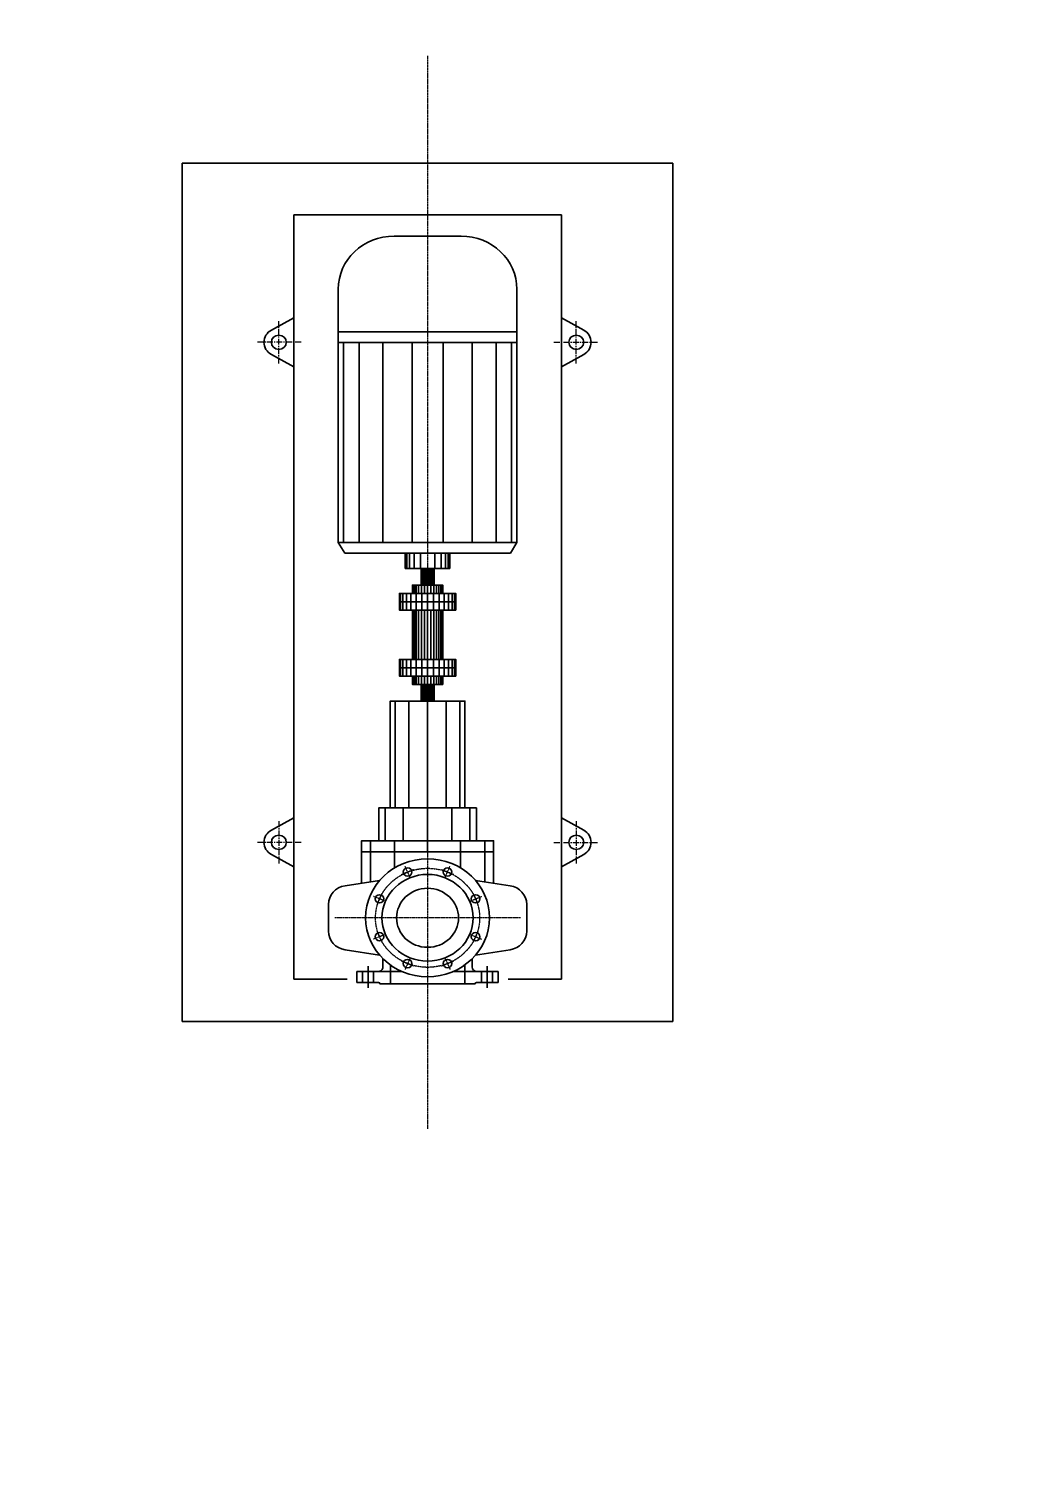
# Model space of a CAD drawing. Extents: x -12047294 to -5625356, y -1456591 to -622873.
# Drawn here: x -5764015 to -5761901, y -691948 to -688899 of the extents above; entities that cross this region are included whole.
import ezdxf

# ---------------------------------------------------------------- set-up
doc = ezdxf.new("R2010")
doc.units = 0
doc.header["$LTSCALE"] = 10
doc.header["$MEASUREMENT"] = 0
doc.linetypes.add('CENTER', pattern=[2, 1.25, -0.25, 0.25, -0.25])
doc.linetypes.add('DASHDOT', pattern=[1, 0.5, -0.25, 0, -0.25])
doc.layers.add('A-TEXTROOM-报建', color=210, linetype='Continuous')
doc.layers.add('M-W-EQUIP-MID', color=156, linetype='DASHDOT')
doc.layers.add('M-W-EQUIP', color=156, linetype='Continuous', lineweight=35)

# ---------------------------------------------------------------- blocks, each defined once
blk = doc.blocks.new('A$C735E4828')
at = {"layer": 'M-W-EQUIP'}
for p, q in [((-6909.8, -1635.4), (-7949.8, -1635.4)), ((-7949.8, -1635.4), (-7949.8, -3455.4)), ((-6909.8, -3455.4), (-6909.8, -1635.4)), ((-7713.5, -1745.4), (-7146.2, -1745.4)), ((-7713.5, -3365.4), (-7713.5, -1745.4)), ((-7146.2, -3365.4), (-7146.2, -1745.4)), ((-7500.8, -1790.4), (-7358.8, -1790.4)), ((-7619.1, -2015.6), (-7619.1, -1903)), ((-7240.5, -2015.6), (-7240.5, -1903)), ((-7760.7, -1989.4), (-7713.5, -1963.4)), ((-7098.9, -1989.4), (-7146.2, -1963.4)), ((-7240.5, -1993.1), (-7619.1, -1993.1)), ((-7760.7, -2041.3), (-7713.5, -2067.3)), ((-7240.5, -2015.6), (-7619.1, -2015.6)), ((-7619.1, -2015.6), (-7619.1, -2440)), ((-7607.9, -2440), (-7607.9, -2015.6)), ((-7575, -2440), (-7575, -2015.6)), ((-7524.6, -2440), (-7524.6, -2015.6)), ((-7462.7, -2440), (-7462.7, -2015.6)), ((-7396.9, -2440), (-7396.9, -2015.6)), ((-7335.1, -2440), (-7335.1, -2015.6)), ((-7284.7, -2440), (-7284.7, -2015.6)), ((-7251.8, -2440), (-7251.8, -2015.6)), ((-7240.5, -2440), (-7240.5, -2015.6)), ((-7098.9, -2041.3), (-7146.2, -2067.3)), ((-7619.1, -2440), (-7240.5, -2440)), ((-7619.1, -2440), (-7605.2, -2462.5)), ((-7605.2, -2462.5), (-7254.4, -2462.5)), ((-7477.1, -2494.7), (-7477.1, -2462.5)), ((-7473.8, -2494.7), (-7473.8, -2462.5)), ((-7468, -2494.7), (-7468, -2462.5)), ((-7458.5, -2494.7), (-7458.5, -2462.5)), ((-7444.9, -2494.7), (-7444.9, -2462.5)), ((-7414.7, -2494.7), (-7414.7, -2462.5)), ((-7401.1, -2494.7), (-7401.1, -2462.5)), ((-7391.7, -2494.7), (-7391.7, -2462.5)), ((-7385.8, -2494.7), (-7385.8, -2462.5)), ((-7382.5, -2494.7), (-7382.5, -2462.5)), ((-7240.5, -2440), (-7254.4, -2462.5)), ((-7382.5, -2494.7), (-7477.1, -2494.7)), ((-7760.7, -3049.4), (-7713.5, -3023.4)), ((-7098.9, -3049.4), (-7146.2, -3023.4)), ((-7760.7, -3101.3), (-7713.5, -3127.3)), ((-7569.8, -3095.4), (-7569.8, -3162.1)), ((-7551, -3095.4), (-7551, -3159.2)), ((-7499.8, -3095.4), (-7499.8, -3129.6)), ((-7359.8, -3095.4), (-7359.8, -3129.6)), ((-7308.6, -3095.4), (-7308.6, -3159.2)), ((-7289.8, -3095.4), (-7289.8, -3162.1)), ((-7098.9, -3101.3), (-7146.2, -3127.3)), ((-7531.4, -3156.2), (-7604.6, -3167.4)), ((-7328.2, -3156.2), (-7255, -3167.4)), ((-7639.9, -3206.9), (-7639.9, -3263.8)), ((-7639.9, -3206.9), (-7639.9, -3263.8)), ((-7219.7, -3206.9), (-7219.7, -3263.8)), ((-7531.4, -3314.5), (-7604.6, -3303.3)), ((-7524.4, -3339.4), (-7524.4, -3322.1)), ((-7335.3, -3339.4), (-7335.3, -3322.1)), ((-7328.2, -3314.5), (-7255, -3303.3)), ((-7579.5, -3349.4), (-7483.7, -3349.4)), ((-7579.5, -3372.4), (-7579.5, -3349.4)), ((-7567.4, -3372.4), (-7567.4, -3349.4)), ((-7555.9, -3383.9), (-7555.9, -3337.9)), ((-7544.3, -3372.4), (-7544.3, -3349.4)), ((-7508.6, -3375.4), (-7508.6, -3335.4)), ((-7376, -3349.4), (-7280.1, -3349.4)), ((-7351, -3375.4), (-7351, -3335.4)), ((-7315.3, -3372.4), (-7315.3, -3349.4)), ((-7303.8, -3383.9), (-7303.8, -3337.9)), ((-7292.2, -3372.4), (-7292.2, -3349.4)), ((-7280.1, -3372.4), (-7280.1, -3349.4)), ((-7713.5, -3365.4), (-7600.5, -3365.4)), ((-7579.5, -3372.4), (-7533.8, -3372.4)), ((-7530.7, -3375.4), (-7329, -3375.4)), ((-7325.8, -3372.4), (-7280.1, -3372.4)), ((-7259.1, -3365.4), (-7146.2, -3365.4)), ((-7949.8, -3455.4), (-6909.8, -3455.4))]:
    blk.add_line(p, q, dxfattribs=at)
for centre, major_axis, start_param, end_param in [((-7500.8, -1903), (-118.3, 0), -1.570796, 0), ((-7358.8, -1903), (-118.3, 0), 3.141593, 4.712389), ((-7745, -2015.4), (31.5, 0), 2.094395, 4.18879), ((-7745, -2015.4), (-15.8, 0), 3.141593, 9.424778), ((-7114.7, -2015.4), (-15.8, 0), 3.141593, 9.424778), ((-7114.7, -2015.4), (31.5, 0), -1.047198, 1.047198), ((-7745, -3075.4), (31.5, 0), 2.094395, 4.18879), ((-7745, -3075.4), (-15.8, 0), 3.141593, 9.424778), ((-7114.7, -3075.4), (31.5, 0), -1.047198, 1.047198), ((-7429.8, -3235.4), (-131.3, 0), 3.141593, 9.424778), ((-7472, -3138.3), (-9.19, 0), 3.141593, 9.424778), ((-7597.9, -3206.9), (-42, 0), -1.410876, 0), ((-7429.8, -3235.4), (-96.6, 0), 3.141593, 9.424778), ((-7261.7, -3206.9), (42, 0), 0, 1.410876), ((-7597.9, -3263.8), (42, 0), 3.141593, 4.552468), ((-7261.7, -3263.8), (-42, 0), 1.730717, 3.141593), ((-7472, -3332.4), (-9.19, 0), 3.141593, 9.424778), ((-7534.9, -3339.4), (-10.5, 0), 1.570796, 3.141593), ((-7324.8, -3339.4), (10.5, 0), 3.141593, 4.712389), ((-7533.8, -3375.4), (3.15, 0), 0, 1.570796), ((-7325.8, -3375.4), (-3.15, 0), -1.570796, 0)]:
    blk.add_ellipse(centre, major_axis=major_axis, ratio=0.951923, start_param=start_param, end_param=end_param, dxfattribs=at)
for centre, major_axis in [((-7114.7, -3075.4), (15.8, 0)), ((-7387.6, -3138.3), (9.19, 0)), ((-7429.8, -3235.4), (65.7, 0)), ((-7531.7, -3195.2), (9.19, 0)), ((-7327.9, -3195.2), (9.19, 0)), ((-7531.7, -3275.5), (9.19, 0)), ((-7327.9, -3275.5), (9.19, 0)), ((-7387.6, -3332.4), (9.19, 0))]:
    blk.add_ellipse(centre, major_axis=major_axis, ratio=0.951923, dxfattribs=at)
for points in [[(-7441.7, -2494.7), (-7441.7, -2530), (-7443.5, -2530), (-7443.5, -2494.7)], [(-7443.5, -2494.7), (-7443.5, -2530), (-7442.9, -2530), (-7442.9, -2494.7)], [(-7442.9, -2494.7), (-7442.9, -2530), (-7440, -2530), (-7440, -2494.7)], [(-7437.9, -2494.7), (-7437.9, -2530), (-7441.7, -2530), (-7441.7, -2494.7)], [(-7440, -2494.7), (-7440, -2530), (-7435.4, -2530), (-7435.4, -2494.7)], [(-7432.7, -2494.7), (-7432.7, -2530), (-7437.9, -2530), (-7437.9, -2494.7)], [(-7435.4, -2494.7), (-7435.4, -2530), (-7429.8, -2530), (-7429.8, -2494.7)], [(-7427, -2494.7), (-7427, -2530), (-7432.7, -2530), (-7432.7, -2494.7)], [(-7429.8, -2494.7), (-7429.8, -2530), (-7424.2, -2530), (-7424.2, -2494.7)], [(-7421.7, -2494.7), (-7421.7, -2530), (-7427, -2530), (-7427, -2494.7)], [(-7424.2, -2494.7), (-7424.2, -2530), (-7419.6, -2530), (-7419.6, -2494.7)], [(-7417.9, -2494.7), (-7417.9, -2530), (-7421.7, -2530), (-7421.7, -2494.7)], [(-7419.6, -2494.7), (-7419.6, -2530), (-7416.7, -2530), (-7416.7, -2494.7)], [(-7416.1, -2494.7), (-7416.1, -2530), (-7417.9, -2530), (-7417.9, -2494.7)], [(-7416.7, -2494.7), (-7416.7, -2530), (-7416.1, -2530), (-7416.1, -2494.7)], [(-7457.8, -2530), (-7457.8, -2547.7), (-7461.9, -2547.7), (-7461.9, -2530)], [(-7461.9, -2530), (-7461.9, -2547.7), (-7460.5, -2547.7), (-7460.5, -2530)], [(-7441.7, -2530), (-7457.8, -2530), (-7461.9, -2530), (-7443.5, -2530)], [(-7443.5, -2530), (-7461.9, -2530), (-7460.5, -2530), (-7442.9, -2530)], [(-7460.5, -2530), (-7460.5, -2547.7), (-7453.8, -2547.7), (-7453.8, -2530)], [(-7442.9, -2530), (-7460.5, -2530), (-7453.8, -2530), (-7440, -2530)], [(-7448.8, -2530), (-7448.8, -2547.7), (-7457.8, -2547.7), (-7457.8, -2530)], [(-7437.9, -2530), (-7448.8, -2530), (-7457.8, -2530), (-7441.7, -2530)], [(-7453.8, -2530), (-7453.8, -2547.7), (-7443, -2547.7), (-7443, -2530)], [(-7440, -2530), (-7453.8, -2530), (-7443, -2530), (-7435.4, -2530)], [(-7436.5, -2530), (-7436.5, -2547.7), (-7448.8, -2547.7), (-7448.8, -2530)], [(-7432.7, -2530), (-7436.5, -2530), (-7448.8, -2530), (-7437.9, -2530)], [(-7443, -2530), (-7443, -2547.7), (-7429.8, -2547.7), (-7429.8, -2530)], [(-7435.4, -2530), (-7443, -2530), (-7429.8, -2530)], [(-7427, -2530), (-7423.1, -2530), (-7436.5, -2530), (-7432.7, -2530)], [(-7423.1, -2530), (-7423.1, -2547.7), (-7436.5, -2547.7), (-7436.5, -2530)], [(-7429.8, -2530), (-7429.8, -2530), (-7416.7, -2530), (-7424.2, -2530)], [(-7429.8, -2530), (-7429.8, -2547.7), (-7416.7, -2547.7), (-7416.7, -2530)], [(-7421.7, -2530), (-7410.8, -2530), (-7423.1, -2530), (-7427, -2530)], [(-7424.2, -2530), (-7416.7, -2530), (-7405.8, -2530), (-7419.6, -2530)], [(-7410.8, -2530), (-7410.8, -2547.7), (-7423.1, -2547.7), (-7423.1, -2530)], [(-7417.9, -2530), (-7401.8, -2530), (-7410.8, -2530), (-7421.7, -2530)], [(-7419.6, -2530), (-7405.8, -2530), (-7399.1, -2530), (-7416.7, -2530)], [(-7416.1, -2530), (-7397.7, -2530), (-7401.8, -2530), (-7417.9, -2530)], [(-7416.7, -2530), (-7416.7, -2547.7), (-7405.8, -2547.7), (-7405.8, -2530)], [(-7416.7, -2530), (-7399.1, -2530), (-7397.7, -2530), (-7416.1, -2530)], [(-7401.8, -2530), (-7401.8, -2547.7), (-7410.8, -2547.7), (-7410.8, -2530)], [(-7405.8, -2530), (-7405.8, -2547.7), (-7399.1, -2547.7), (-7399.1, -2530)], [(-7397.7, -2530), (-7397.7, -2547.7), (-7401.8, -2547.7), (-7401.8, -2530)], [(-7399.1, -2530), (-7399.1, -2547.7), (-7397.7, -2547.7), (-7397.7, -2530)], [(-7457.8, -2547.7), (-7481.9, -2547.7), (-7489.6, -2547.7), (-7461.9, -2547.7)], [(-7461.9, -2547.7), (-7489.6, -2547.7), (-7487, -2547.7), (-7460.5, -2547.7)], [(-7489.6, -2547.7), (-7489.6, -2565.4), (-7487, -2565.4), (-7487, -2547.7)], [(-7481.9, -2547.7), (-7481.9, -2565.4), (-7489.6, -2565.4), (-7489.6, -2547.7)], [(-7460.5, -2547.7), (-7487, -2547.7), (-7474.5, -2547.7), (-7453.8, -2547.7)], [(-7487, -2547.7), (-7487, -2565.4), (-7474.5, -2565.4), (-7474.5, -2547.7)], [(-7465.2, -2547.7), (-7465.2, -2565.4), (-7481.9, -2565.4), (-7481.9, -2547.7)], [(-7448.8, -2547.7), (-7465.2, -2547.7), (-7481.9, -2547.7), (-7457.8, -2547.7)], [(-7453.8, -2547.7), (-7474.5, -2547.7), (-7454.3, -2547.7), (-7443, -2547.7)], [(-7474.5, -2547.7), (-7474.5, -2565.4), (-7454.3, -2565.4), (-7454.3, -2547.7)], [(-7436.5, -2547.7), (-7442.3, -2547.7), (-7465.2, -2547.7), (-7448.8, -2547.7)], [(-7442.3, -2547.7), (-7442.3, -2565.4), (-7465.2, -2565.4), (-7465.2, -2547.7)], [(-7443, -2547.7), (-7454.3, -2547.7), (-7429.8, -2547.7)], [(-7454.3, -2547.7), (-7454.3, -2565.4), (-7429.8, -2565.4), (-7429.8, -2547.7)], [(-7423.1, -2547.7), (-7417.3, -2547.7), (-7442.3, -2547.7), (-7436.5, -2547.7)], [(-7417.3, -2547.7), (-7417.3, -2565.4), (-7442.3, -2565.4), (-7442.3, -2547.7)], [(-7429.8, -2547.7), (-7429.8, -2547.7), (-7405.4, -2547.7), (-7416.7, -2547.7)], [(-7429.8, -2547.7), (-7429.8, -2565.4), (-7405.4, -2565.4), (-7405.4, -2547.7)], [(-7410.8, -2547.7), (-7394.5, -2547.7), (-7417.3, -2547.7), (-7423.1, -2547.7)], [(-7394.5, -2547.7), (-7394.5, -2565.4), (-7417.3, -2565.4), (-7417.3, -2547.7)], [(-7416.7, -2547.7), (-7405.4, -2547.7), (-7385.1, -2547.7), (-7405.8, -2547.7)], [(-7401.8, -2547.7), (-7377.7, -2547.7), (-7394.5, -2547.7), (-7410.8, -2547.7)], [(-7405.8, -2547.7), (-7385.1, -2547.7), (-7372.6, -2547.7), (-7399.1, -2547.7)], [(-7405.4, -2547.7), (-7405.4, -2565.4), (-7385.1, -2565.4), (-7385.1, -2547.7)], [(-7397.7, -2547.7), (-7370, -2547.7), (-7377.7, -2547.7), (-7401.8, -2547.7)], [(-7399.1, -2547.7), (-7372.6, -2547.7), (-7370, -2547.7), (-7397.7, -2547.7)], [(-7377.7, -2547.7), (-7377.7, -2565.4), (-7394.5, -2565.4), (-7394.5, -2547.7)], [(-7385.1, -2547.7), (-7385.1, -2565.4), (-7372.6, -2565.4), (-7372.6, -2547.7)], [(-7370, -2547.7), (-7370, -2565.4), (-7377.7, -2565.4), (-7377.7, -2547.7)], [(-7372.6, -2547.7), (-7372.6, -2565.4), (-7370, -2565.4), (-7370, -2547.7)], [(-7489.6, -2565.4), (-7489.6, -2583), (-7487, -2583), (-7487, -2565.4)], [(-7481.9, -2565.4), (-7481.9, -2583), (-7489.6, -2583), (-7489.6, -2565.4)], [(-7481.9, -2583), (-7457.8, -2583), (-7461.9, -2583), (-7489.6, -2583)], [(-7489.6, -2583), (-7461.9, -2583), (-7460.5, -2583), (-7487, -2583)], [(-7487, -2565.4), (-7487, -2583), (-7474.5, -2583), (-7474.5, -2565.4)], [(-7487, -2583), (-7460.5, -2583), (-7453.8, -2583), (-7474.5, -2583)], [(-7465.2, -2565.4), (-7465.2, -2583), (-7481.9, -2583), (-7481.9, -2565.4)], [(-7465.2, -2583), (-7448.8, -2583), (-7457.8, -2583), (-7481.9, -2583)], [(-7474.5, -2565.4), (-7474.5, -2583), (-7454.3, -2583), (-7454.3, -2565.4)], [(-7474.5, -2583), (-7453.8, -2583), (-7443, -2583), (-7454.3, -2583)], [(-7442.3, -2565.4), (-7442.3, -2583), (-7465.2, -2583), (-7465.2, -2565.4)], [(-7442.3, -2583), (-7436.5, -2583), (-7448.8, -2583), (-7465.2, -2583)], [(-7457.8, -2583), (-7457.8, -2687.5), (-7461.9, -2687.5), (-7461.9, -2583)], [(-7461.9, -2583), (-7461.9, -2687.5), (-7460.5, -2687.5), (-7460.5, -2583)], [(-7460.5, -2583), (-7460.5, -2687.5), (-7453.8, -2687.5), (-7453.8, -2583)], [(-7448.8, -2583), (-7448.8, -2687.5), (-7457.8, -2687.5), (-7457.8, -2583)], [(-7454.3, -2565.4), (-7454.3, -2583), (-7429.8, -2583), (-7429.8, -2565.4)], [(-7454.3, -2583), (-7443, -2583), (-7429.8, -2583)], [(-7453.8, -2583), (-7453.8, -2687.5), (-7443, -2687.5), (-7443, -2583)], [(-7436.5, -2583), (-7436.5, -2687.5), (-7448.8, -2687.5), (-7448.8, -2583)], [(-7443, -2583), (-7443, -2687.5), (-7429.8, -2687.5), (-7429.8, -2583)], [(-7417.3, -2565.4), (-7417.3, -2583), (-7442.3, -2583), (-7442.3, -2565.4)], [(-7417.3, -2583), (-7423.1, -2583), (-7436.5, -2583), (-7442.3, -2583)], [(-7423.1, -2583), (-7423.1, -2687.5), (-7436.5, -2687.5), (-7436.5, -2583)], [(-7429.8, -2565.4), (-7429.8, -2583), (-7405.4, -2583), (-7405.4, -2565.4)], [(-7429.8, -2583), (-7429.8, -2583), (-7416.7, -2583), (-7405.4, -2583)], [(-7429.8, -2583), (-7429.8, -2687.5), (-7416.7, -2687.5), (-7416.7, -2583)], [(-7410.8, -2583), (-7410.8, -2687.5), (-7423.1, -2687.5), (-7423.1, -2583)], [(-7394.5, -2583), (-7410.8, -2583), (-7423.1, -2583), (-7417.3, -2583)], [(-7394.5, -2565.4), (-7394.5, -2583), (-7417.3, -2583), (-7417.3, -2565.4)], [(-7405.4, -2583), (-7416.7, -2583), (-7405.8, -2583), (-7385.1, -2583)], [(-7416.7, -2583), (-7416.7, -2687.5), (-7405.8, -2687.5), (-7405.8, -2583)], [(-7377.7, -2583), (-7401.8, -2583), (-7410.8, -2583), (-7394.5, -2583)], [(-7401.8, -2583), (-7401.8, -2687.5), (-7410.8, -2687.5), (-7410.8, -2583)], [(-7385.1, -2583), (-7405.8, -2583), (-7399.1, -2583), (-7372.6, -2583)], [(-7405.8, -2583), (-7405.8, -2687.5), (-7399.1, -2687.5), (-7399.1, -2583)], [(-7405.4, -2565.4), (-7405.4, -2583), (-7385.1, -2583), (-7385.1, -2565.4)], [(-7370, -2583), (-7397.7, -2583), (-7401.8, -2583), (-7377.7, -2583)], [(-7397.7, -2583), (-7397.7, -2687.5), (-7401.8, -2687.5), (-7401.8, -2583)], [(-7372.6, -2583), (-7399.1, -2583), (-7397.7, -2583), (-7370, -2583)], [(-7399.1, -2583), (-7399.1, -2687.5), (-7397.7, -2687.5), (-7397.7, -2583)], [(-7377.7, -2565.4), (-7377.7, -2583), (-7394.5, -2583), (-7394.5, -2565.4)], [(-7385.1, -2565.4), (-7385.1, -2583), (-7372.6, -2583), (-7372.6, -2565.4)], [(-7370, -2565.4), (-7370, -2583), (-7377.7, -2583), (-7377.7, -2565.4)], [(-7372.6, -2565.4), (-7372.6, -2583), (-7370, -2583), (-7370, -2565.4)], [(-7461.9, -2687.5), (-7489.6, -2687.5), (-7487, -2687.5), (-7460.5, -2687.5)], [(-7457.8, -2687.5), (-7481.9, -2687.5), (-7489.6, -2687.5), (-7461.9, -2687.5)], [(-7489.6, -2687.5), (-7489.6, -2705.2), (-7487, -2705.2), (-7487, -2687.5)], [(-7481.9, -2687.5), (-7481.9, -2705.2), (-7489.6, -2705.2), (-7489.6, -2687.5)], [(-7489.6, -2705.2), (-7489.6, -2722.8), (-7487, -2722.8), (-7487, -2705.2)], [(-7481.9, -2705.2), (-7481.9, -2722.8), (-7489.6, -2722.8), (-7489.6, -2705.2)], [(-7460.5, -2687.5), (-7487, -2687.5), (-7474.5, -2687.5), (-7453.8, -2687.5)], [(-7487, -2687.5), (-7487, -2705.2), (-7474.5, -2705.2), (-7474.5, -2687.5)], [(-7487, -2705.2), (-7487, -2722.8), (-7474.5, -2722.8), (-7474.5, -2705.2)], [(-7465.2, -2687.5), (-7465.2, -2705.2), (-7481.9, -2705.2), (-7481.9, -2687.5)], [(-7448.8, -2687.5), (-7465.2, -2687.5), (-7481.9, -2687.5), (-7457.8, -2687.5)], [(-7465.2, -2705.2), (-7465.2, -2722.8), (-7481.9, -2722.8), (-7481.9, -2705.2)], [(-7453.8, -2687.5), (-7474.5, -2687.5), (-7454.3, -2687.5), (-7443, -2687.5)], [(-7474.5, -2687.5), (-7474.5, -2705.2), (-7454.3, -2705.2), (-7454.3, -2687.5)], [(-7474.5, -2705.2), (-7474.5, -2722.8), (-7454.3, -2722.8), (-7454.3, -2705.2)], [(-7436.5, -2687.5), (-7442.3, -2687.5), (-7465.2, -2687.5), (-7448.8, -2687.5)], [(-7442.3, -2687.5), (-7442.3, -2705.2), (-7465.2, -2705.2), (-7465.2, -2687.5)], [(-7442.3, -2705.2), (-7442.3, -2722.8), (-7465.2, -2722.8), (-7465.2, -2705.2)], [(-7443, -2687.5), (-7454.3, -2687.5), (-7429.8, -2687.5)], [(-7454.3, -2687.5), (-7454.3, -2705.2), (-7429.8, -2705.2), (-7429.8, -2687.5)], [(-7454.3, -2705.2), (-7454.3, -2722.8), (-7429.8, -2722.8), (-7429.8, -2705.2)], [(-7423.1, -2687.5), (-7417.3, -2687.5), (-7442.3, -2687.5), (-7436.5, -2687.5)], [(-7417.3, -2687.5), (-7417.3, -2705.2), (-7442.3, -2705.2), (-7442.3, -2687.5)], [(-7417.3, -2705.2), (-7417.3, -2722.8), (-7442.3, -2722.8), (-7442.3, -2705.2)], [(-7429.8, -2687.5), (-7429.8, -2687.5), (-7405.4, -2687.5), (-7416.7, -2687.5)], [(-7429.8, -2687.5), (-7429.8, -2705.2), (-7405.4, -2705.2), (-7405.4, -2687.5)], [(-7429.8, -2705.2), (-7429.8, -2722.8), (-7405.4, -2722.8), (-7405.4, -2705.2)], [(-7410.8, -2687.5), (-7394.5, -2687.5), (-7417.3, -2687.5), (-7423.1, -2687.5)], [(-7394.5, -2687.5), (-7394.5, -2705.2), (-7417.3, -2705.2), (-7417.3, -2687.5)], [(-7394.5, -2705.2), (-7394.5, -2722.8), (-7417.3, -2722.8), (-7417.3, -2705.2)], [(-7416.7, -2687.5), (-7405.4, -2687.5), (-7385.1, -2687.5), (-7405.8, -2687.5)], [(-7401.8, -2687.5), (-7377.7, -2687.5), (-7394.5, -2687.5), (-7410.8, -2687.5)], [(-7405.8, -2687.5), (-7385.1, -2687.5), (-7372.6, -2687.5), (-7399.1, -2687.5)], [(-7405.4, -2687.5), (-7405.4, -2705.2), (-7385.1, -2705.2), (-7385.1, -2687.5)], [(-7405.4, -2705.2), (-7405.4, -2722.8), (-7385.1, -2722.8), (-7385.1, -2705.2)], [(-7397.7, -2687.5), (-7370, -2687.5), (-7377.7, -2687.5), (-7401.8, -2687.5)], [(-7399.1, -2687.5), (-7372.6, -2687.5), (-7370, -2687.5), (-7397.7, -2687.5)], [(-7377.7, -2687.5), (-7377.7, -2705.2), (-7394.5, -2705.2), (-7394.5, -2687.5)], [(-7377.7, -2705.2), (-7377.7, -2722.8), (-7394.5, -2722.8), (-7394.5, -2705.2)], [(-7385.1, -2687.5), (-7385.1, -2705.2), (-7372.6, -2705.2), (-7372.6, -2687.5)], [(-7385.1, -2705.2), (-7385.1, -2722.8), (-7372.6, -2722.8), (-7372.6, -2705.2)], [(-7370, -2687.5), (-7370, -2705.2), (-7377.7, -2705.2), (-7377.7, -2687.5)], [(-7370, -2705.2), (-7370, -2722.8), (-7377.7, -2722.8), (-7377.7, -2705.2)], [(-7372.6, -2687.5), (-7372.6, -2705.2), (-7370, -2705.2), (-7370, -2687.5)], [(-7372.6, -2705.2), (-7372.6, -2722.8), (-7370, -2722.8), (-7370, -2705.2)], [(-7489.6, -2722.8), (-7461.9, -2722.8), (-7460.5, -2722.8), (-7487, -2722.8)], [(-7481.9, -2722.8), (-7457.8, -2722.8), (-7461.9, -2722.8), (-7489.6, -2722.8)], [(-7487, -2722.8), (-7460.5, -2722.8), (-7453.8, -2722.8), (-7474.5, -2722.8)], [(-7465.2, -2722.8), (-7448.8, -2722.8), (-7457.8, -2722.8), (-7481.9, -2722.8)], [(-7474.5, -2722.8), (-7453.8, -2722.8), (-7443, -2722.8), (-7454.3, -2722.8)], [(-7442.3, -2722.8), (-7436.5, -2722.8), (-7448.8, -2722.8), (-7465.2, -2722.8)], [(-7457.8, -2722.8), (-7457.8, -2740.5), (-7461.9, -2740.5), (-7461.9, -2722.8)], [(-7461.9, -2722.8), (-7461.9, -2740.5), (-7460.5, -2740.5), (-7460.5, -2722.8)], [(-7461.9, -2740.5), (-7443.5, -2740.5), (-7442.9, -2740.5), (-7460.5, -2740.5)], [(-7457.8, -2740.5), (-7441.7, -2740.5), (-7443.5, -2740.5), (-7461.9, -2740.5)], [(-7460.5, -2722.8), (-7460.5, -2740.5), (-7453.8, -2740.5), (-7453.8, -2722.8)], [(-7460.5, -2740.5), (-7442.9, -2740.5), (-7440, -2740.5), (-7453.8, -2740.5)], [(-7448.8, -2722.8), (-7448.8, -2740.5), (-7457.8, -2740.5), (-7457.8, -2722.8)], [(-7448.8, -2740.5), (-7437.9, -2740.5), (-7441.7, -2740.5), (-7457.8, -2740.5)], [(-7454.3, -2722.8), (-7443, -2722.8), (-7429.8, -2722.8)], [(-7453.8, -2722.8), (-7453.8, -2740.5), (-7443, -2740.5), (-7443, -2722.8)], [(-7453.8, -2740.5), (-7440, -2740.5), (-7435.4, -2740.5), (-7443, -2740.5)], [(-7436.5, -2722.8), (-7436.5, -2740.5), (-7448.8, -2740.5), (-7448.8, -2722.8)], [(-7436.5, -2740.5), (-7432.7, -2740.5), (-7437.9, -2740.5), (-7448.8, -2740.5)], [(-7441.7, -2740.5), (-7441.7, -2775.8), (-7443.5, -2775.8), (-7443.5, -2740.5)], [(-7443.5, -2740.5), (-7443.5, -2775.8), (-7442.9, -2775.8), (-7442.9, -2740.5)], [(-7443, -2722.8), (-7443, -2740.5), (-7429.8, -2740.5), (-7429.8, -2722.8)], [(-7443, -2740.5), (-7435.4, -2740.5), (-7429.8, -2740.5)], [(-7442.9, -2740.5), (-7442.9, -2775.8), (-7440, -2775.8), (-7440, -2740.5)], [(-7417.3, -2722.8), (-7423.1, -2722.8), (-7436.5, -2722.8), (-7442.3, -2722.8)], [(-7437.9, -2740.5), (-7437.9, -2775.8), (-7441.7, -2775.8), (-7441.7, -2740.5)], [(-7440, -2740.5), (-7440, -2775.8), (-7435.4, -2775.8), (-7435.4, -2740.5)], [(-7432.7, -2740.5), (-7432.7, -2775.8), (-7437.9, -2775.8), (-7437.9, -2740.5)], [(-7423.1, -2722.8), (-7423.1, -2740.5), (-7436.5, -2740.5), (-7436.5, -2722.8)], [(-7423.1, -2740.5), (-7427, -2740.5), (-7432.7, -2740.5), (-7436.5, -2740.5)], [(-7435.4, -2740.5), (-7435.4, -2775.8), (-7429.8, -2775.8), (-7429.8, -2740.5)], [(-7427, -2740.5), (-7427, -2775.8), (-7432.7, -2775.8), (-7432.7, -2740.5)], [(-7429.8, -2722.8), (-7429.8, -2722.8), (-7416.7, -2722.8), (-7405.4, -2722.8)], [(-7429.8, -2722.8), (-7429.8, -2740.5), (-7416.7, -2740.5), (-7416.7, -2722.8)], [(-7429.8, -2740.5), (-7429.8, -2775.8), (-7424.2, -2775.8), (-7424.2, -2740.5)], [(-7429.8, -2740.5), (-7429.8, -2740.5), (-7424.2, -2740.5), (-7416.7, -2740.5)], [(-7421.7, -2740.5), (-7421.7, -2775.8), (-7427, -2775.8), (-7427, -2740.5)], [(-7410.8, -2740.5), (-7421.7, -2740.5), (-7427, -2740.5), (-7423.1, -2740.5)], [(-7416.7, -2740.5), (-7424.2, -2740.5), (-7419.6, -2740.5), (-7405.8, -2740.5)], [(-7424.2, -2740.5), (-7424.2, -2775.8), (-7419.6, -2775.8), (-7419.6, -2740.5)], [(-7410.8, -2722.8), (-7410.8, -2740.5), (-7423.1, -2740.5), (-7423.1, -2722.8)], [(-7394.5, -2722.8), (-7410.8, -2722.8), (-7423.1, -2722.8), (-7417.3, -2722.8)], [(-7401.8, -2740.5), (-7417.9, -2740.5), (-7421.7, -2740.5), (-7410.8, -2740.5)], [(-7417.9, -2740.5), (-7417.9, -2775.8), (-7421.7, -2775.8), (-7421.7, -2740.5)], [(-7405.8, -2740.5), (-7419.6, -2740.5), (-7416.7, -2740.5), (-7399.1, -2740.5)], [(-7419.6, -2740.5), (-7419.6, -2775.8), (-7416.7, -2775.8), (-7416.7, -2740.5)], [(-7397.7, -2740.5), (-7416.1, -2740.5), (-7417.9, -2740.5), (-7401.8, -2740.5)], [(-7416.1, -2740.5), (-7416.1, -2775.8), (-7417.9, -2775.8), (-7417.9, -2740.5)], [(-7416.7, -2722.8), (-7416.7, -2740.5), (-7405.8, -2740.5), (-7405.8, -2722.8)], [(-7405.4, -2722.8), (-7416.7, -2722.8), (-7405.8, -2722.8), (-7385.1, -2722.8)], [(-7399.1, -2740.5), (-7416.7, -2740.5), (-7416.1, -2740.5), (-7397.7, -2740.5)], [(-7416.7, -2740.5), (-7416.7, -2775.8), (-7416.1, -2775.8), (-7416.1, -2740.5)], [(-7401.8, -2722.8), (-7401.8, -2740.5), (-7410.8, -2740.5), (-7410.8, -2722.8)], [(-7377.7, -2722.8), (-7401.8, -2722.8), (-7410.8, -2722.8), (-7394.5, -2722.8)], [(-7405.8, -2722.8), (-7405.8, -2740.5), (-7399.1, -2740.5), (-7399.1, -2722.8)], [(-7385.1, -2722.8), (-7405.8, -2722.8), (-7399.1, -2722.8), (-7372.6, -2722.8)], [(-7397.7, -2722.8), (-7397.7, -2740.5), (-7401.8, -2740.5), (-7401.8, -2722.8)], [(-7370, -2722.8), (-7397.7, -2722.8), (-7401.8, -2722.8), (-7377.7, -2722.8)], [(-7399.1, -2722.8), (-7399.1, -2740.5), (-7397.7, -2740.5), (-7397.7, -2722.8)], [(-7372.6, -2722.8), (-7399.1, -2722.8), (-7397.7, -2722.8), (-7370, -2722.8)], [(-7508.8, -2775.8), (-7508.8, -3002.5), (-7498.3, -3002.5), (-7498.3, -2775.8)], [(-7498.3, -2775.8), (-7498.3, -3002.5), (-7508.8, -3002.5), (-7508.8, -2775.8)], [(-7447.9, -2775.8), (-7508.8, -2775.8), (-7498.3, -2775.8), (-7445.5, -2775.8)], [(-7445.5, -2775.8), (-7498.3, -2775.8), (-7508.8, -2775.8), (-7447.9, -2775.8)], [(-7498.3, -2775.8), (-7498.3, -3002.5), (-7469.3, -3002.5), (-7469.3, -2775.8)], [(-7469.3, -2775.8), (-7469.3, -3002.5), (-7498.3, -3002.5), (-7498.3, -2775.8)], [(-7438.9, -2775.8), (-7469.3, -2775.8), (-7498.3, -2775.8), (-7445.5, -2775.8)], [(-7445.5, -2775.8), (-7498.3, -2775.8), (-7469.3, -2775.8), (-7438.9, -2775.8)], [(-7469.3, -2775.8), (-7469.3, -3002.5), (-7429.8, -3002.5), (-7429.8, -2775.8)], [(-7429.8, -2775.8), (-7429.8, -3002.5), (-7469.3, -3002.5), (-7469.3, -2775.8)], [(-7429.8, -2775.8), (-7429.8, -2775.8), (-7469.3, -2775.8), (-7438.9, -2775.8)], [(-7438.9, -2775.8), (-7469.3, -2775.8), (-7429.8, -2775.8)], [(-7420.8, -2775.8), (-7390.3, -2775.8), (-7429.8, -2775.8)], [(-7429.8, -2775.8), (-7429.8, -2775.8), (-7390.3, -2775.8), (-7420.8, -2775.8)], [(-7429.8, -2775.8), (-7429.8, -3002.5), (-7390.3, -3002.5), (-7390.3, -2775.8)], [(-7390.3, -2775.8), (-7390.3, -3002.5), (-7429.8, -3002.5), (-7429.8, -2775.8)], [(-7414.2, -2775.8), (-7361.4, -2775.8), (-7390.3, -2775.8), (-7420.8, -2775.8)], [(-7420.8, -2775.8), (-7390.3, -2775.8), (-7361.4, -2775.8), (-7414.2, -2775.8)], [(-7414.2, -2775.8), (-7361.4, -2775.8), (-7350.8, -2775.8), (-7411.7, -2775.8)], [(-7411.7, -2775.8), (-7350.8, -2775.8), (-7361.4, -2775.8), (-7414.2, -2775.8)], [(-7390.3, -2775.8), (-7390.3, -3002.5), (-7361.4, -3002.5), (-7361.4, -2775.8)], [(-7361.4, -2775.8), (-7361.4, -3002.5), (-7390.3, -3002.5), (-7390.3, -2775.8)], [(-7361.4, -2775.8), (-7361.4, -3002.5), (-7350.8, -3002.5), (-7350.8, -2775.8)], [(-7350.8, -2775.8), (-7350.8, -3002.5), (-7361.4, -3002.5), (-7361.4, -2775.8)], [(-7508.8, -3002.5), (-7533.2, -3002.5), (-7519.4, -3002.5), (-7498.3, -3002.5)], [(-7498.3, -3002.5), (-7519.4, -3002.5), (-7533.2, -3002.5), (-7508.8, -3002.5)], [(-7533.2, -3002.5), (-7533.2, -3072.1), (-7519.4, -3072.1), (-7519.4, -3002.5)], [(-7519.4, -3002.5), (-7519.4, -3072.1), (-7533.2, -3072.1), (-7533.2, -3002.5)], [(-7481.5, -3002.5), (-7481.5, -3072.1), (-7519.4, -3072.1), (-7519.4, -3002.5)], [(-7469.3, -3002.5), (-7481.5, -3002.5), (-7519.4, -3002.5), (-7498.3, -3002.5)], [(-7519.4, -3002.5), (-7519.4, -3072.1), (-7481.5, -3072.1), (-7481.5, -3002.5)], [(-7498.3, -3002.5), (-7519.4, -3002.5), (-7481.5, -3002.5), (-7469.3, -3002.5)], [(-7429.8, -3002.5), (-7429.8, -3072.1), (-7481.5, -3072.1), (-7481.5, -3002.5)], [(-7429.8, -3002.5), (-7429.8, -3002.5), (-7481.5, -3002.5), (-7469.3, -3002.5)], [(-7469.3, -3002.5), (-7481.5, -3002.5), (-7429.8, -3002.5)], [(-7481.5, -3002.5), (-7481.5, -3072.1), (-7429.8, -3072.1), (-7429.8, -3002.5)], [(-7378.1, -3002.5), (-7378.1, -3072.1), (-7429.8, -3072.1), (-7429.8, -3002.5)], [(-7390.3, -3002.5), (-7378.1, -3002.5), (-7429.8, -3002.5)], [(-7429.8, -3002.5), (-7429.8, -3072.1), (-7378.1, -3072.1), (-7378.1, -3002.5)], [(-7429.8, -3002.5), (-7429.8, -3002.5), (-7378.1, -3002.5), (-7390.3, -3002.5)], [(-7361.4, -3002.5), (-7340.3, -3002.5), (-7378.1, -3002.5), (-7390.3, -3002.5)], [(-7390.3, -3002.5), (-7378.1, -3002.5), (-7340.3, -3002.5), (-7361.4, -3002.5)], [(-7340.3, -3002.5), (-7340.3, -3072.1), (-7378.1, -3072.1), (-7378.1, -3002.5)], [(-7378.1, -3002.5), (-7378.1, -3072.1), (-7340.3, -3072.1), (-7340.3, -3002.5)], [(-7361.4, -3002.5), (-7340.3, -3002.5), (-7326.4, -3002.5), (-7350.8, -3002.5)], [(-7350.8, -3002.5), (-7326.4, -3002.5), (-7340.3, -3002.5), (-7361.4, -3002.5)], [(-7340.3, -3002.5), (-7340.3, -3072.1), (-7326.4, -3072.1), (-7326.4, -3002.5)], [(-7326.4, -3002.5), (-7326.4, -3072.1), (-7340.3, -3072.1), (-7340.3, -3002.5)], [(-7569.8, -3072.1), (-7569.8, -3095.4), (-7551, -3095.4), (-7551, -3072.1)], [(-7551, -3072.1), (-7551, -3095.4), (-7569.8, -3095.4), (-7569.8, -3072.1)], [(-7533.2, -3072.1), (-7569.8, -3072.1), (-7551, -3072.1), (-7519.4, -3072.1)], [(-7519.4, -3072.1), (-7551, -3072.1), (-7569.8, -3072.1), (-7533.2, -3072.1)], [(-7481.5, -3072.1), (-7499.8, -3072.1), (-7551, -3072.1), (-7519.4, -3072.1)], [(-7519.4, -3072.1), (-7551, -3072.1), (-7499.8, -3072.1), (-7481.5, -3072.1)], [(-7499.8, -3072.1), (-7499.8, -3095.4), (-7551, -3095.4), (-7551, -3072.1)], [(-7551, -3072.1), (-7551, -3095.4), (-7499.8, -3095.4), (-7499.8, -3072.1)], [(-7429.8, -3072.1), (-7429.8, -3095.4), (-7499.8, -3095.4), (-7499.8, -3072.1)], [(-7499.8, -3072.1), (-7499.8, -3095.4), (-7429.8, -3095.4), (-7429.8, -3072.1)], [(-7429.8, -3072.1), (-7429.8, -3072.1), (-7499.8, -3072.1), (-7481.5, -3072.1)], [(-7481.5, -3072.1), (-7499.8, -3072.1), (-7429.8, -3072.1)], [(-7378.1, -3072.1), (-7359.8, -3072.1), (-7429.8, -3072.1)], [(-7429.8, -3072.1), (-7429.8, -3072.1), (-7359.8, -3072.1), (-7378.1, -3072.1)], [(-7359.8, -3072.1), (-7359.8, -3095.4), (-7429.8, -3095.4), (-7429.8, -3072.1)], [(-7429.8, -3072.1), (-7429.8, -3095.4), (-7359.8, -3095.4), (-7359.8, -3072.1)], [(-7340.3, -3072.1), (-7308.6, -3072.1), (-7359.8, -3072.1), (-7378.1, -3072.1)], [(-7378.1, -3072.1), (-7359.8, -3072.1), (-7308.6, -3072.1), (-7340.3, -3072.1)], [(-7308.6, -3072.1), (-7308.6, -3095.4), (-7359.8, -3095.4), (-7359.8, -3072.1)], [(-7359.8, -3072.1), (-7359.8, -3095.4), (-7308.6, -3095.4), (-7308.6, -3072.1)], [(-7340.3, -3072.1), (-7308.6, -3072.1), (-7289.8, -3072.1), (-7326.4, -3072.1)], [(-7326.4, -3072.1), (-7289.8, -3072.1), (-7308.6, -3072.1), (-7340.3, -3072.1)], [(-7308.6, -3072.1), (-7308.6, -3095.4), (-7289.8, -3095.4), (-7289.8, -3072.1)], [(-7289.8, -3072.1), (-7289.8, -3095.4), (-7308.6, -3095.4), (-7308.6, -3072.1)]]:
    blk.add_3dface(points, dxfattribs=at)
at = {"layer": 'M-W-EQUIP-MID', "linetype": 'CENTER', "ltscale": 0.05}
for p, q in [((-7429.8, -1407.9), (-7429.8, -3682.9)), ((-7459.2, -3133.3), (-7484.8, -3143.4)), ((-7466.7, -3150.5), (-7477.3, -3126.2)), ((-7374.8, -3143.4), (-7400.4, -3133.3)), ((-7392.9, -3150.5), (-7382.3, -3126.2)), ((-7518.9, -3200.2), (-7544.5, -3190.1)), ((-7526.4, -3183), (-7537, -3207.4)), ((-7340.7, -3200.2), (-7315.1, -3190.1)), ((-7322.6, -3207.4), (-7333.2, -3183)), ((-7232.8, -3235.4), (-7626.8, -3235.4)), ((-7518.9, -3270.5), (-7544.5, -3280.6)), ((-7537, -3263.3), (-7526.4, -3287.7)), ((-7340.7, -3270.5), (-7315.1, -3280.6)), ((-7333.2, -3287.7), (-7322.6, -3263.3)), ((-7466.7, -3320.2), (-7477.3, -3344.6)), ((-7392.9, -3320.2), (-7382.3, -3344.6)), ((-7484.8, -3327.3), (-7459.2, -3337.4)), ((-7400.4, -3337.4), (-7374.8, -3327.3))]:
    blk.add_line(p, q, dxfattribs=at)
at = {"layer": 'M-W-EQUIP-MID', "linetype": 'CENTER'}
for p, q in [((-7745, -2060.4), (-7745, -1970.4)), ((-7114.7, -2060.4), (-7114.7, -1970.4)), ((-7697.7, -2015.4), (-7792.2, -2015.4)), ((-7161.9, -2015.4), (-7067.4, -2015.4)), ((-7745, -3030.4), (-7745, -3120.4)), ((-7114.7, -3030.4), (-7114.7, -3120.4)), ((-7697.7, -3075.4), (-7792.2, -3075.4)), ((-7161.9, -3075.4), (-7067.4, -3075.4))]:
    blk.add_line(p, q, dxfattribs=at)
at = {"layer": 'M-W-EQUIP-MID', "linetype": 'CENTER', "ltscale": 0.05}
blk.add_ellipse((-7429.8, -3235.4), major_axis=(-110.3, 0), ratio=0.951923, start_param=3.141593, end_param=9.424778, dxfattribs=at)

msp = doc.modelspace()

# ---------------------------------------------------------------- hatches: boundary and pattern name
at = {"layer": 'A-TEXTROOM-报建'}
h = msp.add_hatch(dxfattribs=at)
h.set_pattern_fill('ANSI31', color=156, scale=300)
h.set_pattern_definition([(45, (6459.6, 7e-09), (-336.759605, 336.759605), [])])
edge = h.paths.add_edge_path(flags=16)
edge.add_arc((-5789890.1, -733372.9), 19800.3, 180.00002, 210.33182)
edge.add_line((-5806980, -743372.1), (-5798690.9, -743375))
edge.add_arc((-5798679.1, -768354), 24979, 71.82959, 90.02715, ccw=False)
edge.add_arc((-5798679.1, -768354), 24979, 46.40636, 71.82959, ccw=False)
edge.add_arc((-5761511.4, -729209.4), 29000, 226.55073, 235.72344)
edge.add_line((-5777843.9, -753173), (-5734626.5, -753172.4))
edge.add_line((-5734626.5, -753172.4), (-5734626.6, -742573))
edge.add_line((-5734626.6, -742573), (-5724090.3, -742573.2))
edge.add_line((-5724090.3, -742573.2), (-5724090.3, -706873))
edge.add_line((-5724090.3, -706873), (-5715090.4, -706873))
edge.add_line((-5715090.4, -706873), (-5715090.4, -697848.9))
edge.add_arc((-5806750.6, -701974.8), 91753, 2.577338, 4.963321)
edge.add_arc((-5757072.8, -697881.8), 41908, 5.26452, 17.9861)
edge.add_arc((-5817479.3, -718426.1), 105710, 18.467251, 21.437185)
edge.add_arc((-5747882, -689052.2), 30252, 17.82622, 40.55905)
edge.add_arc((-5746701.1, -686704.3), 27846.7, 38.4683, 72.82075)
edge.add_arc((-5793741.7, -821555.8), 170652.4, 71.1042, 72.756978)
edge.add_line((-5743156, -658573.2), (-5782091.3, -658573.2))
edge.add_line((-5782091.3, -658573.2), (-5782091.3, -664172.9))
edge.add_line((-5782091.3, -664172.9), (-5804290.4, -664172.9))
edge.add_line((-5804290.4, -664172.9), (-5804290.4, -680572.8))
edge.add_line((-5804290.4, -680572.8), (-5809690.4, -680572.8))
edge.add_line((-5809690.4, -680572.8), (-5809690.4, -733372.9))
h.paths.add_polyline_path([(-5821993.3, -644043.7), (-5678940.3, -644043.7), (-5678940.3, -767193.7), (-5821993.3, -767193.7)])

# ---------------------------------------------------------------- block references
msp.add_blockref('A$C735E4828', (-5755739.7, -687548.4))

doc.saveas('drawing.dxf')
